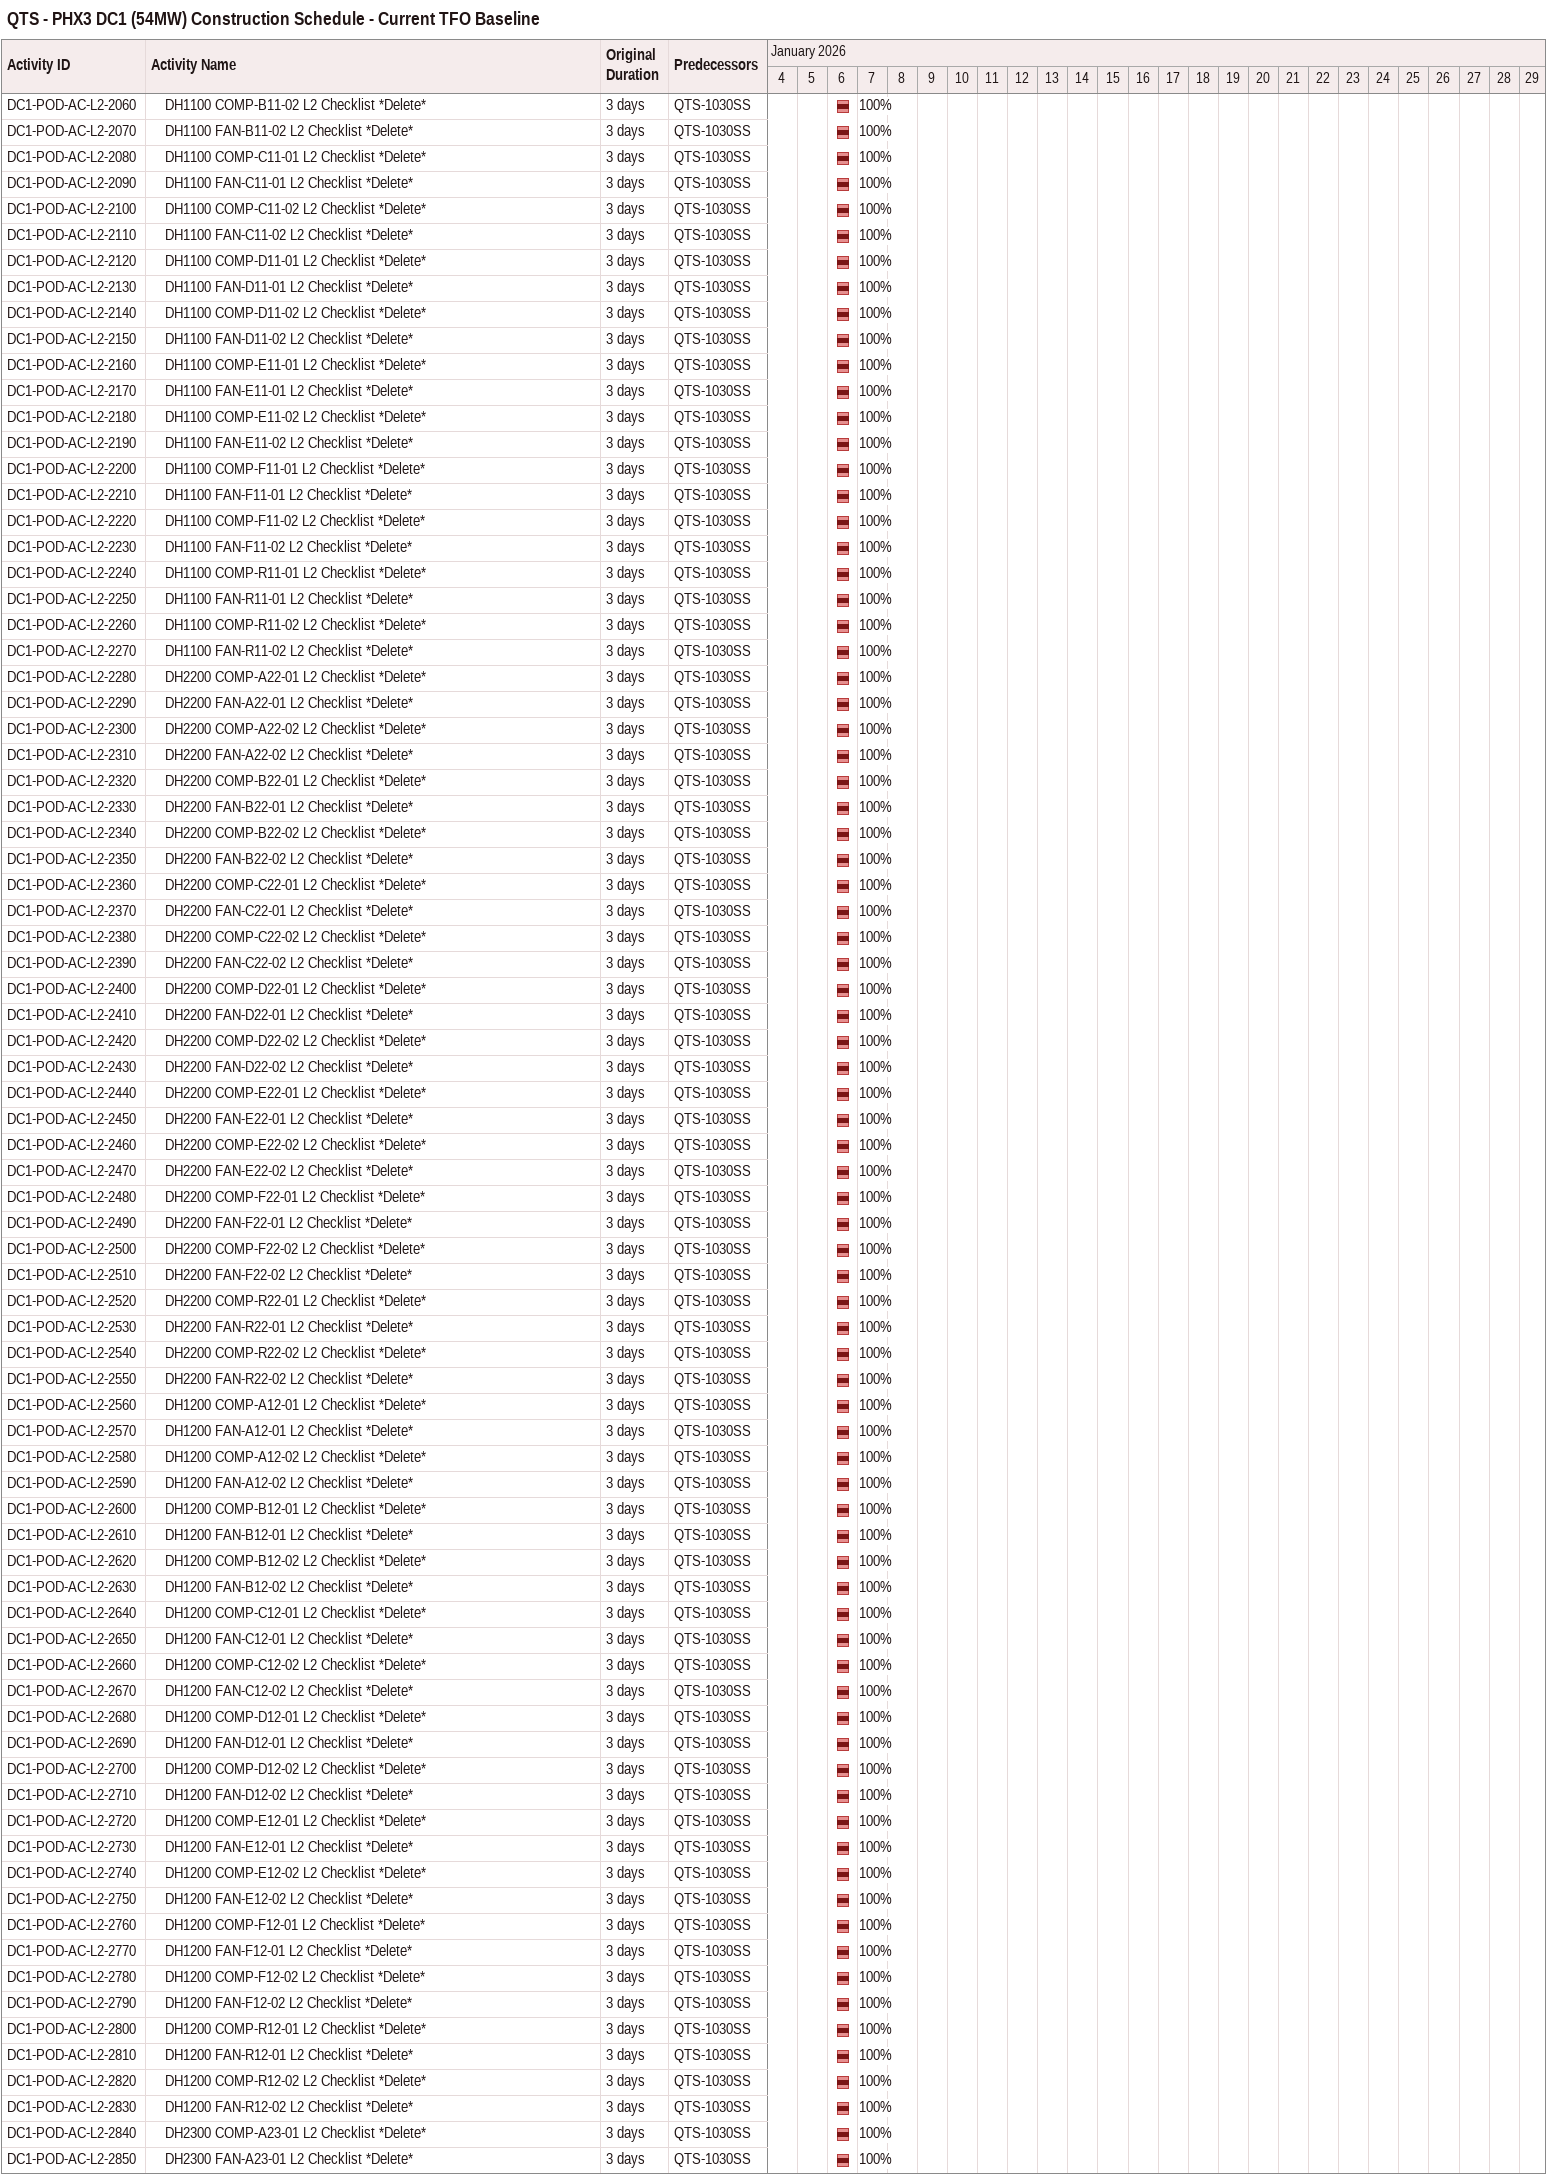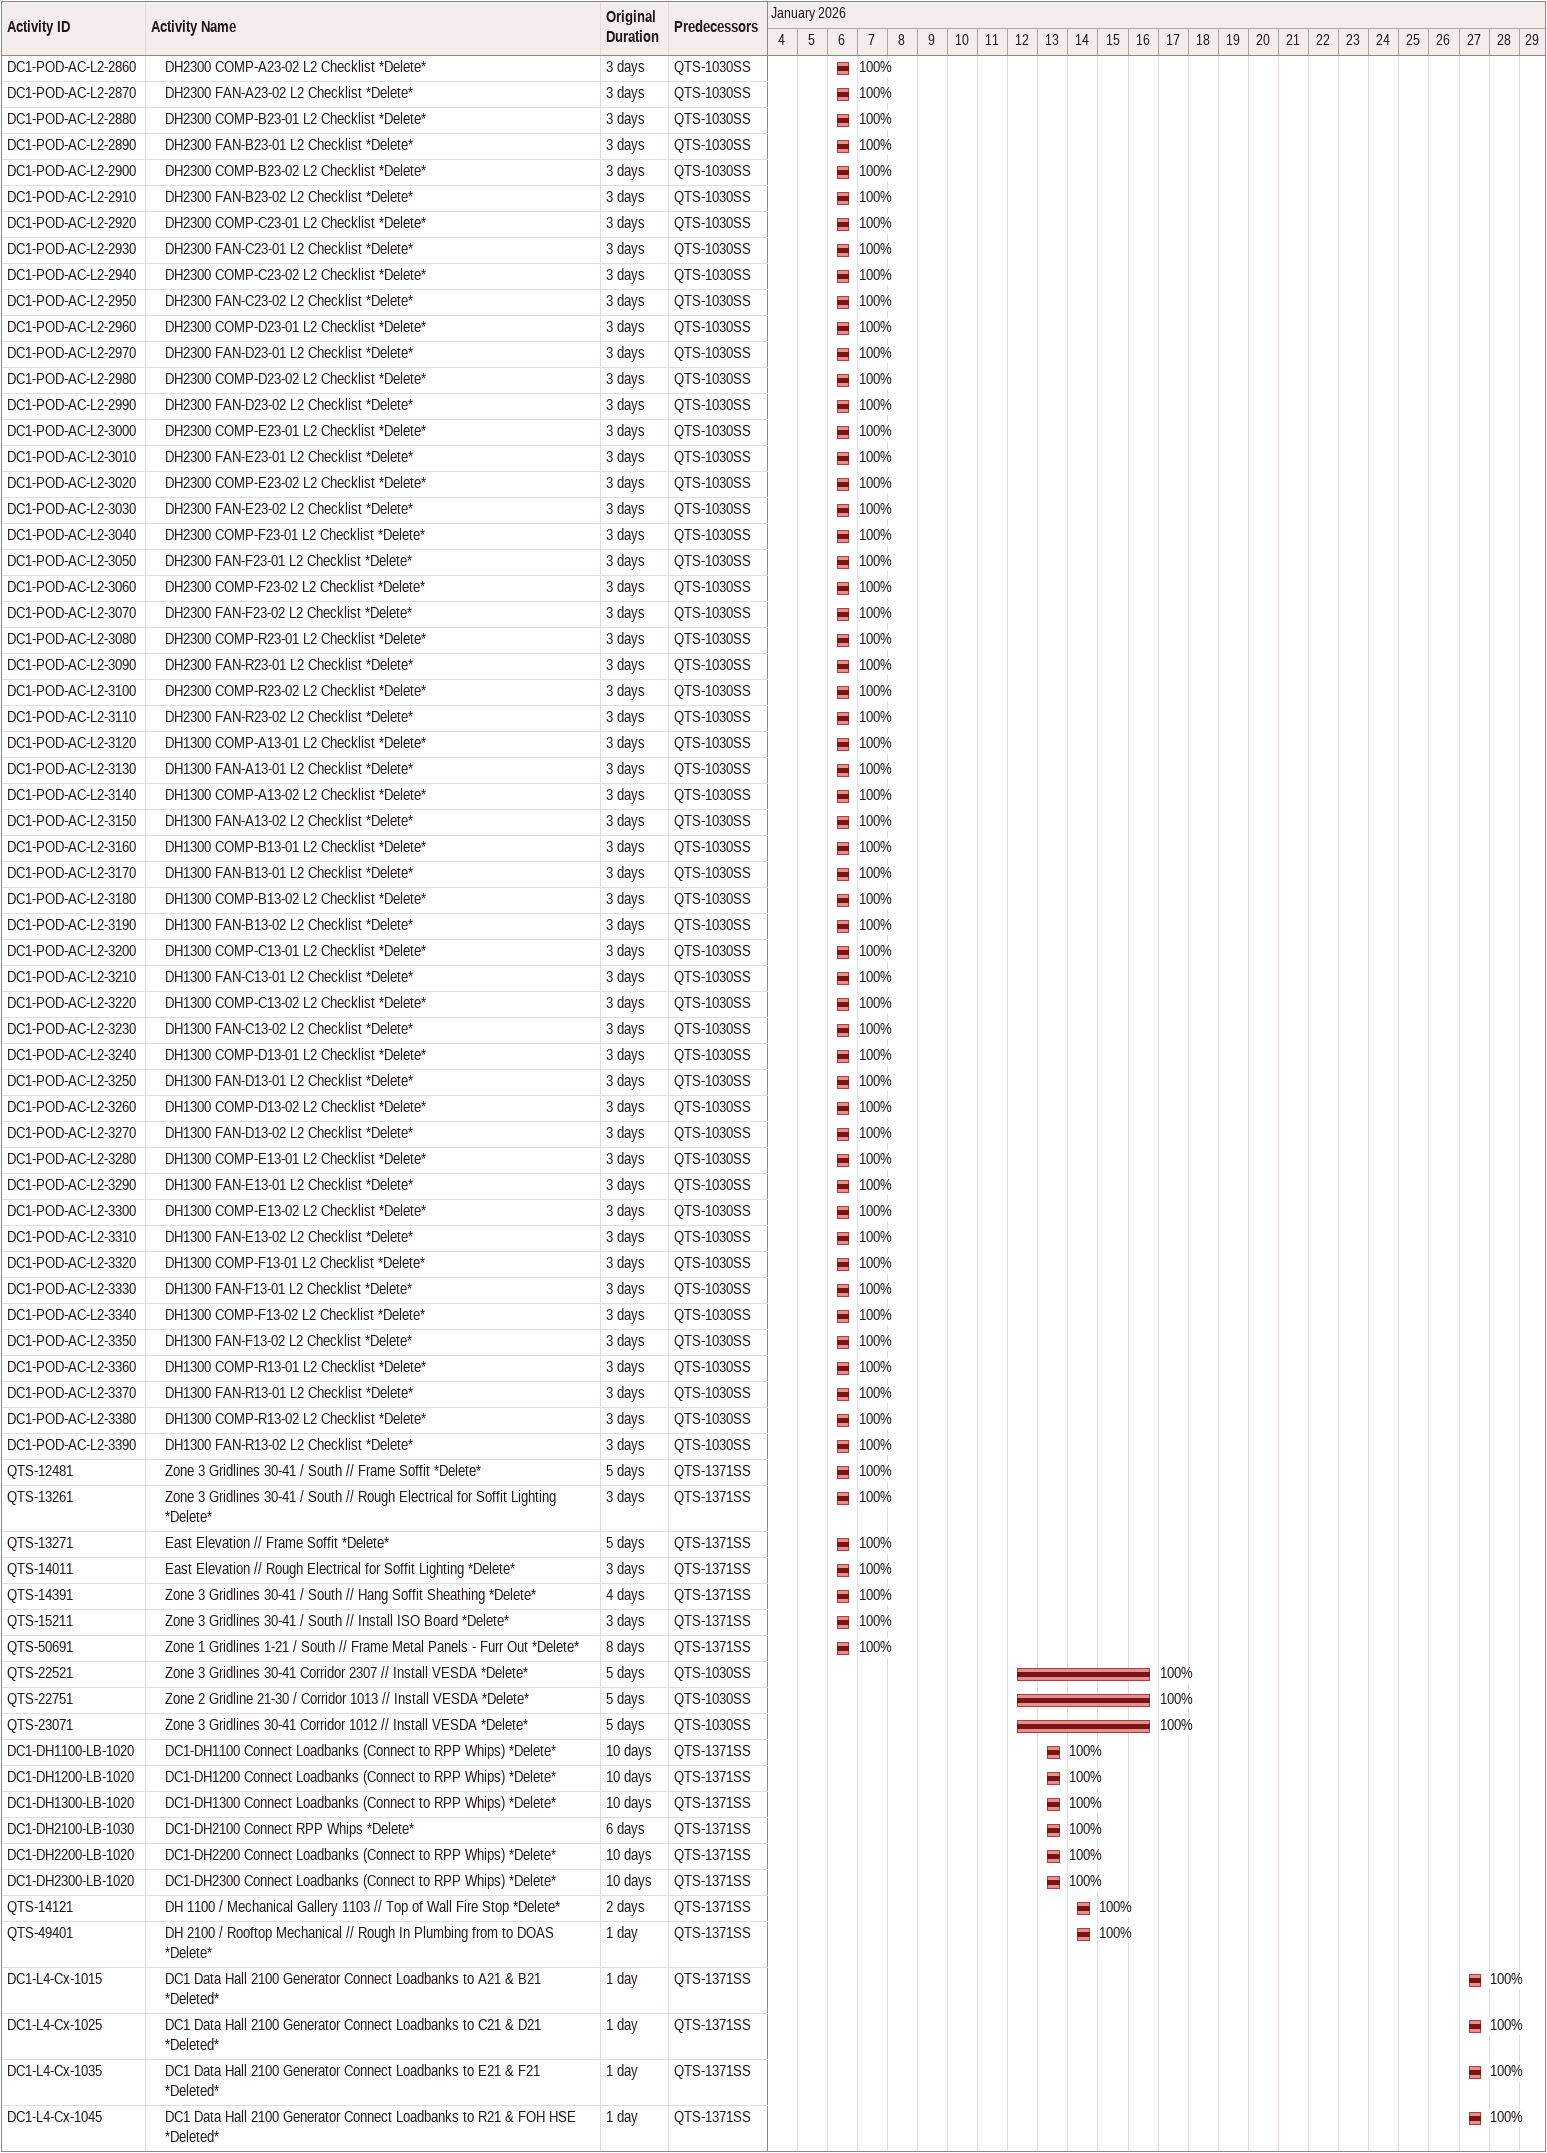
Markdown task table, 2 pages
QTS - PHX3 DC1 (54MW) Construction Schedule - Current TFO Baseline

| ID | Level | Task | Original duration | Start | Finish | Predecessors | % complete |
|---|---|---|---|---|---|---|---|
| DC1-POD-AC-L2-2060 | 2 | DH1100 COMP-B11-02 L2 Checklist *Delete* | 3d | 2026-01-06 | 2026-01-06 | QTS-1030SS | 100 |
| DC1-POD-AC-L2-2070 | 2 | DH1100 FAN-B11-02 L2 Checklist *Delete* | 3d | 2026-01-06 | 2026-01-06 | QTS-1030SS | 100 |
| DC1-POD-AC-L2-2080 | 2 | DH1100 COMP-C11-01 L2 Checklist *Delete* | 3d | 2026-01-06 | 2026-01-06 | QTS-1030SS | 100 |
| DC1-POD-AC-L2-2090 | 2 | DH1100 FAN-C11-01 L2 Checklist *Delete* | 3d | 2026-01-06 | 2026-01-06 | QTS-1030SS | 100 |
| DC1-POD-AC-L2-2100 | 2 | DH1100 COMP-C11-02 L2 Checklist *Delete* | 3d | 2026-01-06 | 2026-01-06 | QTS-1030SS | 100 |
| DC1-POD-AC-L2-2110 | 2 | DH1100 FAN-C11-02 L2 Checklist *Delete* | 3d | 2026-01-06 | 2026-01-06 | QTS-1030SS | 100 |
| DC1-POD-AC-L2-2120 | 2 | DH1100 COMP-D11-01 L2 Checklist *Delete* | 3d | 2026-01-06 | 2026-01-06 | QTS-1030SS | 100 |
| DC1-POD-AC-L2-2130 | 2 | DH1100 FAN-D11-01 L2 Checklist *Delete* | 3d | 2026-01-06 | 2026-01-06 | QTS-1030SS | 100 |
| DC1-POD-AC-L2-2140 | 2 | DH1100 COMP-D11-02 L2 Checklist *Delete* | 3d | 2026-01-06 | 2026-01-06 | QTS-1030SS | 100 |
| DC1-POD-AC-L2-2150 | 2 | DH1100 FAN-D11-02 L2 Checklist *Delete* | 3d | 2026-01-06 | 2026-01-06 | QTS-1030SS | 100 |
| DC1-POD-AC-L2-2160 | 2 | DH1100 COMP-E11-01 L2 Checklist *Delete* | 3d | 2026-01-06 | 2026-01-06 | QTS-1030SS | 100 |
| DC1-POD-AC-L2-2170 | 2 | DH1100 FAN-E11-01 L2 Checklist *Delete* | 3d | 2026-01-06 | 2026-01-06 | QTS-1030SS | 100 |
| DC1-POD-AC-L2-2180 | 2 | DH1100 COMP-E11-02 L2 Checklist *Delete* | 3d | 2026-01-06 | 2026-01-06 | QTS-1030SS | 100 |
| DC1-POD-AC-L2-2190 | 2 | DH1100 FAN-E11-02 L2 Checklist *Delete* | 3d | 2026-01-06 | 2026-01-06 | QTS-1030SS | 100 |
| DC1-POD-AC-L2-2200 | 2 | DH1100 COMP-F11-01 L2 Checklist *Delete* | 3d | 2026-01-06 | 2026-01-06 | QTS-1030SS | 100 |
| DC1-POD-AC-L2-2210 | 2 | DH1100 FAN-F11-01 L2 Checklist *Delete* | 3d | 2026-01-06 | 2026-01-06 | QTS-1030SS | 100 |
| DC1-POD-AC-L2-2220 | 2 | DH1100 COMP-F11-02 L2 Checklist *Delete* | 3d | 2026-01-06 | 2026-01-06 | QTS-1030SS | 100 |
| DC1-POD-AC-L2-2230 | 2 | DH1100 FAN-F11-02 L2 Checklist *Delete* | 3d | 2026-01-06 | 2026-01-06 | QTS-1030SS | 100 |
| DC1-POD-AC-L2-2240 | 2 | DH1100 COMP-R11-01 L2 Checklist *Delete* | 3d | 2026-01-06 | 2026-01-06 | QTS-1030SS | 100 |
| DC1-POD-AC-L2-2250 | 2 | DH1100 FAN-R11-01 L2 Checklist *Delete* | 3d | 2026-01-06 | 2026-01-06 | QTS-1030SS | 100 |
| DC1-POD-AC-L2-2260 | 2 | DH1100 COMP-R11-02 L2 Checklist *Delete* | 3d | 2026-01-06 | 2026-01-06 | QTS-1030SS | 100 |
| DC1-POD-AC-L2-2270 | 2 | DH1100 FAN-R11-02 L2 Checklist *Delete* | 3d | 2026-01-06 | 2026-01-06 | QTS-1030SS | 100 |
| DC1-POD-AC-L2-2280 | 2 | DH2200 COMP-A22-01 L2 Checklist *Delete* | 3d | 2026-01-06 | 2026-01-06 | QTS-1030SS | 100 |
| DC1-POD-AC-L2-2290 | 2 | DH2200 FAN-A22-01 L2 Checklist *Delete* | 3d | 2026-01-06 | 2026-01-06 | QTS-1030SS | 100 |
| DC1-POD-AC-L2-2300 | 2 | DH2200 COMP-A22-02 L2 Checklist *Delete* | 3d | 2026-01-06 | 2026-01-06 | QTS-1030SS | 100 |
| DC1-POD-AC-L2-2310 | 2 | DH2200 FAN-A22-02 L2 Checklist *Delete* | 3d | 2026-01-06 | 2026-01-06 | QTS-1030SS | 100 |
| DC1-POD-AC-L2-2320 | 2 | DH2200 COMP-B22-01 L2 Checklist *Delete* | 3d | 2026-01-06 | 2026-01-06 | QTS-1030SS | 100 |
| DC1-POD-AC-L2-2330 | 2 | DH2200 FAN-B22-01 L2 Checklist *Delete* | 3d | 2026-01-06 | 2026-01-06 | QTS-1030SS | 100 |
| DC1-POD-AC-L2-2340 | 2 | DH2200 COMP-B22-02 L2 Checklist *Delete* | 3d | 2026-01-06 | 2026-01-06 | QTS-1030SS | 100 |
| DC1-POD-AC-L2-2350 | 2 | DH2200 FAN-B22-02 L2 Checklist *Delete* | 3d | 2026-01-06 | 2026-01-06 | QTS-1030SS | 100 |
| DC1-POD-AC-L2-2360 | 2 | DH2200 COMP-C22-01 L2 Checklist *Delete* | 3d | 2026-01-06 | 2026-01-06 | QTS-1030SS | 100 |
| DC1-POD-AC-L2-2370 | 2 | DH2200 FAN-C22-01 L2 Checklist *Delete* | 3d | 2026-01-06 | 2026-01-06 | QTS-1030SS | 100 |
| DC1-POD-AC-L2-2380 | 2 | DH2200 COMP-C22-02 L2 Checklist *Delete* | 3d | 2026-01-06 | 2026-01-06 | QTS-1030SS | 100 |
| DC1-POD-AC-L2-2390 | 2 | DH2200 FAN-C22-02 L2 Checklist *Delete* | 3d | 2026-01-06 | 2026-01-06 | QTS-1030SS | 100 |
| DC1-POD-AC-L2-2400 | 2 | DH2200 COMP-D22-01 L2 Checklist *Delete* | 3d | 2026-01-06 | 2026-01-06 | QTS-1030SS | 100 |
| DC1-POD-AC-L2-2410 | 2 | DH2200 FAN-D22-01 L2 Checklist *Delete* | 3d | 2026-01-06 | 2026-01-06 | QTS-1030SS | 100 |
| DC1-POD-AC-L2-2420 | 2 | DH2200 COMP-D22-02 L2 Checklist *Delete* | 3d | 2026-01-06 | 2026-01-06 | QTS-1030SS | 100 |
| DC1-POD-AC-L2-2430 | 2 | DH2200 FAN-D22-02 L2 Checklist *Delete* | 3d | 2026-01-06 | 2026-01-06 | QTS-1030SS | 100 |
| DC1-POD-AC-L2-2440 | 2 | DH2200 COMP-E22-01 L2 Checklist *Delete* | 3d | 2026-01-06 | 2026-01-06 | QTS-1030SS | 100 |
| DC1-POD-AC-L2-2450 | 2 | DH2200 FAN-E22-01 L2 Checklist *Delete* | 3d | 2026-01-06 | 2026-01-06 | QTS-1030SS | 100 |
| DC1-POD-AC-L2-2460 | 2 | DH2200 COMP-E22-02 L2 Checklist *Delete* | 3d | 2026-01-06 | 2026-01-06 | QTS-1030SS | 100 |
| DC1-POD-AC-L2-2470 | 2 | DH2200 FAN-E22-02 L2 Checklist *Delete* | 3d | 2026-01-06 | 2026-01-06 | QTS-1030SS | 100 |
| DC1-POD-AC-L2-2480 | 2 | DH2200 COMP-F22-01 L2 Checklist *Delete* | 3d | 2026-01-06 | 2026-01-06 | QTS-1030SS | 100 |
| DC1-POD-AC-L2-2490 | 2 | DH2200 FAN-F22-01 L2 Checklist *Delete* | 3d | 2026-01-06 | 2026-01-06 | QTS-1030SS | 100 |
| DC1-POD-AC-L2-2500 | 2 | DH2200 COMP-F22-02 L2 Checklist *Delete* | 3d | 2026-01-06 | 2026-01-06 | QTS-1030SS | 100 |
| DC1-POD-AC-L2-2510 | 2 | DH2200 FAN-F22-02 L2 Checklist *Delete* | 3d | 2026-01-06 | 2026-01-06 | QTS-1030SS | 100 |
| DC1-POD-AC-L2-2520 | 2 | DH2200 COMP-R22-01 L2 Checklist *Delete* | 3d | 2026-01-06 | 2026-01-06 | QTS-1030SS | 100 |
| DC1-POD-AC-L2-2530 | 2 | DH2200 FAN-R22-01 L2 Checklist *Delete* | 3d | 2026-01-06 | 2026-01-06 | QTS-1030SS | 100 |
| DC1-POD-AC-L2-2540 | 2 | DH2200 COMP-R22-02 L2 Checklist *Delete* | 3d | 2026-01-06 | 2026-01-06 | QTS-1030SS | 100 |
| DC1-POD-AC-L2-2550 | 2 | DH2200 FAN-R22-02 L2 Checklist *Delete* | 3d | 2026-01-06 | 2026-01-06 | QTS-1030SS | 100 |
| DC1-POD-AC-L2-2560 | 2 | DH1200 COMP-A12-01 L2 Checklist *Delete* | 3d | 2026-01-06 | 2026-01-06 | QTS-1030SS | 100 |
| DC1-POD-AC-L2-2570 | 2 | DH1200 FAN-A12-01 L2 Checklist *Delete* | 3d | 2026-01-06 | 2026-01-06 | QTS-1030SS | 100 |
| DC1-POD-AC-L2-2580 | 2 | DH1200 COMP-A12-02 L2 Checklist *Delete* | 3d | 2026-01-06 | 2026-01-06 | QTS-1030SS | 100 |
| DC1-POD-AC-L2-2590 | 2 | DH1200 FAN-A12-02 L2 Checklist *Delete* | 3d | 2026-01-06 | 2026-01-06 | QTS-1030SS | 100 |
| DC1-POD-AC-L2-2600 | 2 | DH1200 COMP-B12-01 L2 Checklist *Delete* | 3d | 2026-01-06 | 2026-01-06 | QTS-1030SS | 100 |
| DC1-POD-AC-L2-2610 | 2 | DH1200 FAN-B12-01 L2 Checklist *Delete* | 3d | 2026-01-06 | 2026-01-06 | QTS-1030SS | 100 |
| DC1-POD-AC-L2-2620 | 2 | DH1200 COMP-B12-02 L2 Checklist *Delete* | 3d | 2026-01-06 | 2026-01-06 | QTS-1030SS | 100 |
| DC1-POD-AC-L2-2630 | 2 | DH1200 FAN-B12-02 L2 Checklist *Delete* | 3d | 2026-01-06 | 2026-01-06 | QTS-1030SS | 100 |
| DC1-POD-AC-L2-2640 | 2 | DH1200 COMP-C12-01 L2 Checklist *Delete* | 3d | 2026-01-06 | 2026-01-06 | QTS-1030SS | 100 |
| DC1-POD-AC-L2-2650 | 2 | DH1200 FAN-C12-01 L2 Checklist *Delete* | 3d | 2026-01-06 | 2026-01-06 | QTS-1030SS | 100 |
| DC1-POD-AC-L2-2660 | 2 | DH1200 COMP-C12-02 L2 Checklist *Delete* | 3d | 2026-01-06 | 2026-01-06 | QTS-1030SS | 100 |
| DC1-POD-AC-L2-2670 | 2 | DH1200 FAN-C12-02 L2 Checklist *Delete* | 3d | 2026-01-06 | 2026-01-06 | QTS-1030SS | 100 |
| DC1-POD-AC-L2-2680 | 2 | DH1200 COMP-D12-01 L2 Checklist *Delete* | 3d | 2026-01-06 | 2026-01-06 | QTS-1030SS | 100 |
| DC1-POD-AC-L2-2690 | 2 | DH1200 FAN-D12-01 L2 Checklist *Delete* | 3d | 2026-01-06 | 2026-01-06 | QTS-1030SS | 100 |
| DC1-POD-AC-L2-2700 | 2 | DH1200 COMP-D12-02 L2 Checklist *Delete* | 3d | 2026-01-06 | 2026-01-06 | QTS-1030SS | 100 |
| DC1-POD-AC-L2-2710 | 2 | DH1200 FAN-D12-02 L2 Checklist *Delete* | 3d | 2026-01-06 | 2026-01-06 | QTS-1030SS | 100 |
| DC1-POD-AC-L2-2720 | 2 | DH1200 COMP-E12-01 L2 Checklist *Delete* | 3d | 2026-01-06 | 2026-01-06 | QTS-1030SS | 100 |
| DC1-POD-AC-L2-2730 | 2 | DH1200 FAN-E12-01 L2 Checklist *Delete* | 3d | 2026-01-06 | 2026-01-06 | QTS-1030SS | 100 |
| DC1-POD-AC-L2-2740 | 2 | DH1200 COMP-E12-02 L2 Checklist *Delete* | 3d | 2026-01-06 | 2026-01-06 | QTS-1030SS | 100 |
| DC1-POD-AC-L2-2750 | 2 | DH1200 FAN-E12-02 L2 Checklist *Delete* | 3d | 2026-01-06 | 2026-01-06 | QTS-1030SS | 100 |
| DC1-POD-AC-L2-2760 | 2 | DH1200 COMP-F12-01 L2 Checklist *Delete* | 3d | 2026-01-06 | 2026-01-06 | QTS-1030SS | 100 |
| DC1-POD-AC-L2-2770 | 2 | DH1200 FAN-F12-01 L2 Checklist *Delete* | 3d | 2026-01-06 | 2026-01-06 | QTS-1030SS | 100 |
| DC1-POD-AC-L2-2780 | 2 | DH1200 COMP-F12-02 L2 Checklist *Delete* | 3d | 2026-01-06 | 2026-01-06 | QTS-1030SS | 100 |
| DC1-POD-AC-L2-2790 | 2 | DH1200 FAN-F12-02 L2 Checklist *Delete* | 3d | 2026-01-06 | 2026-01-06 | QTS-1030SS | 100 |
| DC1-POD-AC-L2-2800 | 2 | DH1200 COMP-R12-01 L2 Checklist *Delete* | 3d | 2026-01-06 | 2026-01-06 | QTS-1030SS | 100 |
| DC1-POD-AC-L2-2810 | 2 | DH1200 FAN-R12-01 L2 Checklist *Delete* | 3d | 2026-01-06 | 2026-01-06 | QTS-1030SS | 100 |
| DC1-POD-AC-L2-2820 | 2 | DH1200 COMP-R12-02 L2 Checklist *Delete* | 3d | 2026-01-06 | 2026-01-06 | QTS-1030SS | 100 |
| DC1-POD-AC-L2-2830 | 2 | DH1200 FAN-R12-02 L2 Checklist *Delete* | 3d | 2026-01-06 | 2026-01-06 | QTS-1030SS | 100 |
| DC1-POD-AC-L2-2840 | 2 | DH2300 COMP-A23-01 L2 Checklist *Delete* | 3d | 2026-01-06 | 2026-01-06 | QTS-1030SS | 100 |
| DC1-POD-AC-L2-2850 | 2 | DH2300 FAN-A23-01 L2 Checklist *Delete* | 3d | 2026-01-06 | 2026-01-06 | QTS-1030SS | 100 |
| DC1-POD-AC-L2-2860 | 2 | DH2300 COMP-A23-02 L2 Checklist *Delete* | 3d | 2026-01-06 | 2026-01-06 | QTS-1030SS | 100 |
| DC1-POD-AC-L2-2870 | 2 | DH2300 FAN-A23-02 L2 Checklist *Delete* | 3d | 2026-01-06 | 2026-01-06 | QTS-1030SS | 100 |
| DC1-POD-AC-L2-2880 | 2 | DH2300 COMP-B23-01 L2 Checklist *Delete* | 3d | 2026-01-06 | 2026-01-06 | QTS-1030SS | 100 |
| DC1-POD-AC-L2-2890 | 2 | DH2300 FAN-B23-01 L2 Checklist *Delete* | 3d | 2026-01-06 | 2026-01-06 | QTS-1030SS | 100 |
| DC1-POD-AC-L2-2900 | 2 | DH2300 COMP-B23-02 L2 Checklist *Delete* | 3d | 2026-01-06 | 2026-01-06 | QTS-1030SS | 100 |
| DC1-POD-AC-L2-2910 | 2 | DH2300 FAN-B23-02 L2 Checklist *Delete* | 3d | 2026-01-06 | 2026-01-06 | QTS-1030SS | 100 |
| DC1-POD-AC-L2-2920 | 2 | DH2300 COMP-C23-01 L2 Checklist *Delete* | 3d | 2026-01-06 | 2026-01-06 | QTS-1030SS | 100 |
| DC1-POD-AC-L2-2930 | 2 | DH2300 FAN-C23-01 L2 Checklist *Delete* | 3d | 2026-01-06 | 2026-01-06 | QTS-1030SS | 100 |
| DC1-POD-AC-L2-2940 | 2 | DH2300 COMP-C23-02 L2 Checklist *Delete* | 3d | 2026-01-06 | 2026-01-06 | QTS-1030SS | 100 |
| DC1-POD-AC-L2-2950 | 2 | DH2300 FAN-C23-02 L2 Checklist *Delete* | 3d | 2026-01-06 | 2026-01-06 | QTS-1030SS | 100 |
| DC1-POD-AC-L2-2960 | 2 | DH2300 COMP-D23-01 L2 Checklist *Delete* | 3d | 2026-01-06 | 2026-01-06 | QTS-1030SS | 100 |
| DC1-POD-AC-L2-2970 | 2 | DH2300 FAN-D23-01 L2 Checklist *Delete* | 3d | 2026-01-06 | 2026-01-06 | QTS-1030SS | 100 |
| DC1-POD-AC-L2-2980 | 2 | DH2300 COMP-D23-02 L2 Checklist *Delete* | 3d | 2026-01-06 | 2026-01-06 | QTS-1030SS | 100 |
| DC1-POD-AC-L2-2990 | 2 | DH2300 FAN-D23-02 L2 Checklist *Delete* | 3d | 2026-01-06 | 2026-01-06 | QTS-1030SS | 100 |
| DC1-POD-AC-L2-3000 | 2 | DH2300 COMP-E23-01 L2 Checklist *Delete* | 3d | 2026-01-06 | 2026-01-06 | QTS-1030SS | 100 |
| DC1-POD-AC-L2-3010 | 2 | DH2300 FAN-E23-01 L2 Checklist *Delete* | 3d | 2026-01-06 | 2026-01-06 | QTS-1030SS | 100 |
| DC1-POD-AC-L2-3020 | 2 | DH2300 COMP-E23-02 L2 Checklist *Delete* | 3d | 2026-01-06 | 2026-01-06 | QTS-1030SS | 100 |
| DC1-POD-AC-L2-3030 | 2 | DH2300 FAN-E23-02 L2 Checklist *Delete* | 3d | 2026-01-06 | 2026-01-06 | QTS-1030SS | 100 |
| DC1-POD-AC-L2-3040 | 2 | DH2300 COMP-F23-01 L2 Checklist *Delete* | 3d | 2026-01-06 | 2026-01-06 | QTS-1030SS | 100 |
| DC1-POD-AC-L2-3050 | 2 | DH2300 FAN-F23-01 L2 Checklist *Delete* | 3d | 2026-01-06 | 2026-01-06 | QTS-1030SS | 100 |
| DC1-POD-AC-L2-3060 | 2 | DH2300 COMP-F23-02 L2 Checklist *Delete* | 3d | 2026-01-06 | 2026-01-06 | QTS-1030SS | 100 |
| DC1-POD-AC-L2-3070 | 2 | DH2300 FAN-F23-02 L2 Checklist *Delete* | 3d | 2026-01-06 | 2026-01-06 | QTS-1030SS | 100 |
| DC1-POD-AC-L2-3080 | 2 | DH2300 COMP-R23-01 L2 Checklist *Delete* | 3d | 2026-01-06 | 2026-01-06 | QTS-1030SS | 100 |
| DC1-POD-AC-L2-3090 | 2 | DH2300 FAN-R23-01 L2 Checklist *Delete* | 3d | 2026-01-06 | 2026-01-06 | QTS-1030SS | 100 |
| DC1-POD-AC-L2-3100 | 2 | DH2300 COMP-R23-02 L2 Checklist *Delete* | 3d | 2026-01-06 | 2026-01-06 | QTS-1030SS | 100 |
| DC1-POD-AC-L2-3110 | 2 | DH2300 FAN-R23-02 L2 Checklist *Delete* | 3d | 2026-01-06 | 2026-01-06 | QTS-1030SS | 100 |
| DC1-POD-AC-L2-3120 | 2 | DH1300 COMP-A13-01 L2 Checklist *Delete* | 3d | 2026-01-06 | 2026-01-06 | QTS-1030SS | 100 |
| DC1-POD-AC-L2-3130 | 2 | DH1300 FAN-A13-01 L2 Checklist *Delete* | 3d | 2026-01-06 | 2026-01-06 | QTS-1030SS | 100 |
| DC1-POD-AC-L2-3140 | 2 | DH1300 COMP-A13-02 L2 Checklist *Delete* | 3d | 2026-01-06 | 2026-01-06 | QTS-1030SS | 100 |
| DC1-POD-AC-L2-3150 | 2 | DH1300 FAN-A13-02 L2 Checklist *Delete* | 3d | 2026-01-06 | 2026-01-06 | QTS-1030SS | 100 |
| DC1-POD-AC-L2-3160 | 2 | DH1300 COMP-B13-01 L2 Checklist *Delete* | 3d | 2026-01-06 | 2026-01-06 | QTS-1030SS | 100 |
| DC1-POD-AC-L2-3170 | 2 | DH1300 FAN-B13-01 L2 Checklist *Delete* | 3d | 2026-01-06 | 2026-01-06 | QTS-1030SS | 100 |
| DC1-POD-AC-L2-3180 | 2 | DH1300 COMP-B13-02 L2 Checklist *Delete* | 3d | 2026-01-06 | 2026-01-06 | QTS-1030SS | 100 |
| DC1-POD-AC-L2-3190 | 2 | DH1300 FAN-B13-02 L2 Checklist *Delete* | 3d | 2026-01-06 | 2026-01-06 | QTS-1030SS | 100 |
| DC1-POD-AC-L2-3200 | 2 | DH1300 COMP-C13-01 L2 Checklist *Delete* | 3d | 2026-01-06 | 2026-01-06 | QTS-1030SS | 100 |
| DC1-POD-AC-L2-3210 | 2 | DH1300 FAN-C13-01 L2 Checklist *Delete* | 3d | 2026-01-06 | 2026-01-06 | QTS-1030SS | 100 |
| DC1-POD-AC-L2-3220 | 2 | DH1300 COMP-C13-02 L2 Checklist *Delete* | 3d | 2026-01-06 | 2026-01-06 | QTS-1030SS | 100 |
| DC1-POD-AC-L2-3230 | 2 | DH1300 FAN-C13-02 L2 Checklist *Delete* | 3d | 2026-01-06 | 2026-01-06 | QTS-1030SS | 100 |
| DC1-POD-AC-L2-3240 | 2 | DH1300 COMP-D13-01 L2 Checklist *Delete* | 3d | 2026-01-06 | 2026-01-06 | QTS-1030SS | 100 |
| DC1-POD-AC-L2-3250 | 2 | DH1300 FAN-D13-01 L2 Checklist *Delete* | 3d | 2026-01-06 | 2026-01-06 | QTS-1030SS | 100 |
| DC1-POD-AC-L2-3260 | 2 | DH1300 COMP-D13-02 L2 Checklist *Delete* | 3d | 2026-01-06 | 2026-01-06 | QTS-1030SS | 100 |
| DC1-POD-AC-L2-3270 | 2 | DH1300 FAN-D13-02 L2 Checklist *Delete* | 3d | 2026-01-06 | 2026-01-06 | QTS-1030SS | 100 |
| DC1-POD-AC-L2-3280 | 2 | DH1300 COMP-E13-01 L2 Checklist *Delete* | 3d | 2026-01-06 | 2026-01-06 | QTS-1030SS | 100 |
| DC1-POD-AC-L2-3290 | 2 | DH1300 FAN-E13-01 L2 Checklist *Delete* | 3d | 2026-01-06 | 2026-01-06 | QTS-1030SS | 100 |
| DC1-POD-AC-L2-3300 | 2 | DH1300 COMP-E13-02 L2 Checklist *Delete* | 3d | 2026-01-06 | 2026-01-06 | QTS-1030SS | 100 |
| DC1-POD-AC-L2-3310 | 2 | DH1300 FAN-E13-02 L2 Checklist *Delete* | 3d | 2026-01-06 | 2026-01-06 | QTS-1030SS | 100 |
| DC1-POD-AC-L2-3320 | 2 | DH1300 COMP-F13-01 L2 Checklist *Delete* | 3d | 2026-01-06 | 2026-01-06 | QTS-1030SS | 100 |
| DC1-POD-AC-L2-3330 | 2 | DH1300 FAN-F13-01 L2 Checklist *Delete* | 3d | 2026-01-06 | 2026-01-06 | QTS-1030SS | 100 |
| DC1-POD-AC-L2-3340 | 2 | DH1300 COMP-F13-02 L2 Checklist *Delete* | 3d | 2026-01-06 | 2026-01-06 | QTS-1030SS | 100 |
| DC1-POD-AC-L2-3350 | 2 | DH1300 FAN-F13-02 L2 Checklist *Delete* | 3d | 2026-01-06 | 2026-01-06 | QTS-1030SS | 100 |
| DC1-POD-AC-L2-3360 | 2 | DH1300 COMP-R13-01 L2 Checklist *Delete* | 3d | 2026-01-06 | 2026-01-06 | QTS-1030SS | 100 |
| DC1-POD-AC-L2-3370 | 2 | DH1300 FAN-R13-01 L2 Checklist *Delete* | 3d | 2026-01-06 | 2026-01-06 | QTS-1030SS | 100 |
| DC1-POD-AC-L2-3380 | 2 | DH1300 COMP-R13-02 L2 Checklist *Delete* | 3d | 2026-01-06 | 2026-01-06 | QTS-1030SS | 100 |
| DC1-POD-AC-L2-3390 | 2 | DH1300 FAN-R13-02 L2 Checklist *Delete* | 3d | 2026-01-06 | 2026-01-06 | QTS-1030SS | 100 |
| QTS-12481 | 2 | Zone 3 Gridlines 30-41 / South // Frame Soffit *Delete* | 5d | 2026-01-06 | 2026-01-06 | QTS-1371SS | 100 |
| QTS-13261 | 2 | Zone 3 Gridlines 30-41 / South // Rough Electrical for Soffit Lighting *Delete* | 3d | 2026-01-06 | 2026-01-06 | QTS-1371SS | 100 |
| QTS-13271 | 2 | East Elevation // Frame Soffit *Delete* | 5d | 2026-01-06 | 2026-01-06 | QTS-1371SS | 100 |
| QTS-14011 | 2 | East Elevation // Rough Electrical for Soffit Lighting *Delete* | 3d | 2026-01-06 | 2026-01-06 | QTS-1371SS | 100 |
| QTS-14391 | 2 | Zone 3 Gridlines 30-41 / South // Hang Soffit Sheathing *Delete* | 4d | 2026-01-06 | 2026-01-06 | QTS-1371SS | 100 |
| QTS-15211 | 2 | Zone 3 Gridlines 30-41 / South // Install ISO Board *Delete* | 3d | 2026-01-06 | 2026-01-06 | QTS-1371SS | 100 |
| QTS-50691 | 2 | Zone 1 Gridlines 1-21 / South // Frame Metal Panels - Furr Out *Delete* | 8d | 2026-01-06 | 2026-01-06 | QTS-1371SS | 100 |
| QTS-22521 | 2 | Zone 3 Gridlines 30-41 Corridor 2307 // Install VESDA *Delete* | 5d | 2026-01-12 | 2026-01-16 | QTS-1030SS | 100 |
| QTS-22751 | 2 | Zone 2 Gridline 21-30 / Corridor 1013 // Install VESDA *Delete* | 5d | 2026-01-12 | 2026-01-16 | QTS-1030SS | 100 |
| QTS-23071 | 2 | Zone 3 Gridlines 30-41 Corridor 1012 // Install VESDA *Delete* | 5d | 2026-01-12 | 2026-01-16 | QTS-1030SS | 100 |
| DC1-DH1100-LB-1020 | 2 | DC1-DH1100 Connect Loadbanks (Connect to RPP Whips) *Delete* | 10d | 2026-01-13 | 2026-01-13 | QTS-1371SS | 100 |
| DC1-DH1200-LB-1020 | 2 | DC1-DH1200 Connect Loadbanks (Connect to RPP Whips) *Delete* | 10d | 2026-01-13 | 2026-01-13 | QTS-1371SS | 100 |
| DC1-DH1300-LB-1020 | 2 | DC1-DH1300 Connect Loadbanks (Connect to RPP Whips) *Delete* | 10d | 2026-01-13 | 2026-01-13 | QTS-1371SS | 100 |
| DC1-DH2100-LB-1030 | 2 | DC1-DH2100 Connect RPP Whips *Delete* | 6d | 2026-01-13 | 2026-01-13 | QTS-1371SS | 100 |
| DC1-DH2200-LB-1020 | 2 | DC1-DH2200 Connect Loadbanks (Connect to RPP Whips) *Delete* | 10d | 2026-01-13 | 2026-01-13 | QTS-1371SS | 100 |
| DC1-DH2300-LB-1020 | 2 | DC1-DH2300 Connect Loadbanks (Connect to RPP Whips) *Delete* | 10d | 2026-01-13 | 2026-01-13 | QTS-1371SS | 100 |
| QTS-14121 | 2 | DH 1100 / Mechanical Gallery 1103 // Top of Wall Fire Stop *Delete* | 2d | 2026-01-14 | 2026-01-14 | QTS-1371SS | 100 |
| QTS-49401 | 2 | DH 2100 / Rooftop Mechanical // Rough In Plumbing from to DOAS *Delete* | 1d | 2026-01-14 | 2026-01-14 | QTS-1371SS | 100 |
| DC1-L4-Cx-1015 | 2 | DC1 Data Hall 2100 Generator Connect Loadbanks to A21 & B21 *Deleted* | 1d | 2026-01-27 | 2026-01-27 | QTS-1371SS | 100 |
| DC1-L4-Cx-1025 | 2 | DC1 Data Hall 2100 Generator Connect Loadbanks to C21 & D21 *Deleted* | 1d | 2026-01-27 | 2026-01-27 | QTS-1371SS | 100 |
| DC1-L4-Cx-1035 | 2 | DC1 Data Hall 2100 Generator Connect Loadbanks to E21 & F21 *Deleted* | 1d | 2026-01-27 | 2026-01-27 | QTS-1371SS | 100 |
| DC1-L4-Cx-1045 | 2 | DC1 Data Hall 2100 Generator Connect Loadbanks to R21 & FOH HSE *Deleted* | 1d | 2026-01-27 | 2026-01-27 | QTS-1371SS | 100 |
